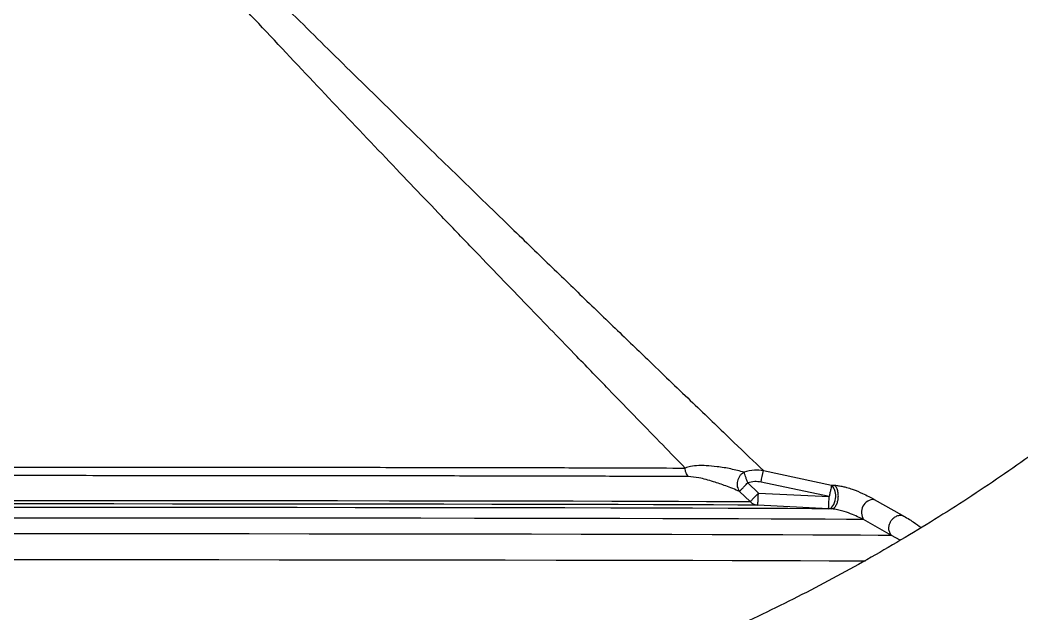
# Model space of a CAD drawing. Header units: millimetres. Extents: x 2223 to 4172, y 741 to 2119.
# Drawn here: x 3107.4 to 3190.1, y 1030.8 to 1079.8 of the extents above; entities that cross this region are included whole.
import ezdxf

# ---------------------------------------------------------------- set-up
doc = ezdxf.new("R2010")
doc.units = ezdxf.units.MM

msp = doc.modelspace()

# ---------------------------------------------------------------- linework, layer by layer
at = {"color": 7, "linetype": 'Continuous', "lineweight": 25}
for p, q in [((3168.727, 1042.628), (3174.348, 1041.437)), ((3167.422, 1041.62), (3168.309, 1040.775)), ((3174.151, 1040.482), (3168.521, 1041.676)), ((3174.348, 1041.437), (3174.58, 1041.423)), ((3167.634, 1040.07), (3166.749, 1040.915)), ((3168.309, 1040.775), (3174.151, 1040.482)), ((3177.871, 1040.259), (3180.184, 1038.953)), ((3174.1, 1039.486), (3168.259, 1039.779)), ((3174.332, 1039.472), (3174.1, 1039.486)), ((3179.299, 1037.276), (3176.993, 1038.593)), ((3180.005, 1036.885), (3179.299, 1037.276))]:
    msp.add_line(p, q, dxfattribs=at)
at = {"color": 7, "linetype": 'Continuous', "lineweight": 25, "flags": 128}
for points in [[(3174.1, 1039.486), (3174.194, 1039.499), (3174.285, 1039.543), (3174.373, 1039.617), (3174.454, 1039.719), (3174.525, 1039.845), (3174.584, 1039.991), (3174.629, 1040.152), (3174.659, 1040.325)], [(3174.332, 1039.472), (3172.704, 1039.483), (3170.732, 1039.493), (3168.426, 1039.503), (3165.798, 1039.513), (3162.86, 1039.522), (3159.627, 1039.531), (3156.115, 1039.539), (3152.341, 1039.547), (3148.325, 1039.554), (3144.086, 1039.56), (3139.645, 1039.566), (3135.025, 1039.571), (3130.247, 1039.575), (3125.337, 1039.579), (3120.317, 1039.582), (3115.214, 1039.584), (3110.053, 1039.586), (3104.858, 1039.586)], [(3105.264, 1040.171), (3110.155, 1040.17), (3115.01, 1040.168), (3119.803, 1040.166), (3124.51, 1040.163), (3129.106, 1040.16), (3133.565, 1040.155), (3137.864, 1040.15), (3141.982, 1040.145), (3145.895, 1040.138), (3149.583, 1040.131), (3153.026, 1040.124), (3156.207, 1040.116), (3159.108, 1040.108), (3161.715, 1040.099), (3164.012, 1040.089), (3165.989, 1040.08), (3167.634, 1040.07)], [(3168.259, 1039.779), (3166.597, 1039.789), (3164.601, 1039.799), (3162.281, 1039.808), (3159.65, 1039.817), (3156.72, 1039.825), (3153.508, 1039.833), (3150.031, 1039.841), (3146.308, 1039.848), (3142.356, 1039.854), (3138.199, 1039.86), (3133.858, 1039.865), (3129.355, 1039.869), (3124.715, 1039.873), (3119.963, 1039.876), (3115.122, 1039.878), (3110.22, 1039.88), (3105.282, 1039.88)], [(3176.993, 1038.593), (3175.578, 1038.603), (3173.829, 1038.614), (3171.754, 1038.624), (3169.363, 1038.634), (3166.666, 1038.643), (3163.677, 1038.652), (3160.409, 1038.661), (3156.878, 1038.669), (3153.098, 1038.676), (3149.089, 1038.683), (3144.869, 1038.689), (3140.456, 1038.695), (3135.873, 1038.7), (3131.139, 1038.705), (3126.276, 1038.708), (3121.308, 1038.711), (3116.257, 1038.713), (3111.147, 1038.715), (3106.001, 1038.716)], [(3179.299, 1037.276), (3178.184, 1037.287), (3176.723, 1037.298), (3174.921, 1037.309), (3172.787, 1037.319), (3170.331, 1037.329), (3167.565, 1037.338), (3164.501, 1037.347), (3161.154, 1037.356), (3157.539, 1037.364), (3153.673, 1037.372), (3149.574, 1037.379), (3145.26, 1037.385), (3140.753, 1037.391), (3136.072, 1037.396), (3131.24, 1037.401), (3126.278, 1037.404), (3121.211, 1037.407), (3116.061, 1037.409), (3110.852, 1037.411), (3105.609, 1037.412)], [(3103.09, 1035.292), (3108.316, 1035.292), (3113.52, 1035.291), (3118.679, 1035.289), (3123.769, 1035.286), (3128.768, 1035.283), (3133.653, 1035.279), (3138.402, 1035.274), (3142.994, 1035.269), (3147.408, 1035.263), (3151.625, 1035.257), (3155.625, 1035.249), (3159.39, 1035.242), (3162.904, 1035.233), (3166.151, 1035.225), (3169.115, 1035.215), (3171.785, 1035.206), (3174.147, 1035.196), (3176.192, 1035.185), (3177.14, 1035.18)]]:
    msp.add_lwpolyline(points, dxfattribs=at)
at = {"color": 7, "linetype": 'Continuous', "lineweight": 25}
for centre, radius, start, end in [((2298.225, 1230.482), 890.541, 347.759661, 347.822332), ((3173.495, 1040.598), 1.197, 346.77793, 44.49537), ((3177.882, 1039.189), 1.071, 90.60321, 213.8212), ((3168.313, 1040.711), 0.933, 223.34923, 266.65686)]:
    msp.add_arc(centre, radius, start, end, dxfattribs=at)
for points, knots in [([(3102.989, 995.903), (3105.549, 995.928), (3109.129, 995.962), (3114.399, 996.241), (3118.863, 996.577), (3124.179, 997.142), (3129.748, 997.916), (3135.562, 998.926), (3141.533, 1000.182), (3147.609, 1001.692), (3153.747, 1003.463), (3159.912, 1005.497), (3166.076, 1007.797), (3172.212, 1010.362), (3178.301, 1013.192), (3184.32, 1016.286), (3190.253, 1019.641), (3196.082, 1023.253), (3201.792, 1027.118), (3207.367, 1031.232), (3212.795, 1035.59), (3218.06, 1040.184), (3223.152, 1045.008), (3228.056, 1050.056), (3232.763, 1055.319), (3237.261, 1060.789), (3241.539, 1066.457), (3245.588, 1072.314), (3249.398, 1078.351), (3252.959, 1084.557), (3256.265, 1090.922), (3259.305, 1097.434), (3262.075, 1104.083), (3264.565, 1110.858), (3266.77, 1117.745), (3268.685, 1124.734), (3270.304, 1131.812), (3271.621, 1138.966), (3272.634, 1146.183), (3273.339, 1153.45), (3273.732, 1160.754), (3273.81, 1168.082), (3273.573, 1175.42), (3273.019, 1182.754), (3272.147, 1190.072), (3270.957, 1197.359), (3269.449, 1204.602), (3267.624, 1211.786), (3265.483, 1218.899), (3263.029, 1225.927), (3260.265, 1232.855), (3257.192, 1239.672), (3253.815, 1246.362), (3250.137, 1252.914), (3246.163, 1259.314), (3241.898, 1265.55), (3237.347, 1271.608), (3232.515, 1277.476), (3227.408, 1283.142), (3222.032, 1288.595), (3216.585, 1293.642), (3211.112, 1298.295), (3205.653, 1302.564), (3200.028, 1306.607), (3194.247, 1310.415), (3188.319, 1313.983), (3182.257, 1317.305), (3176.071, 1320.375), (3169.775, 1323.189), (3163.381, 1325.741), (3156.906, 1328.027), (3150.368, 1330.043), (3143.793, 1331.786), (3137.22, 1333.25), (3130.726, 1334.432), (3124.437, 1335.329), (3118.913, 1335.913), (3114.03, 1336.28), (3109.206, 1336.52), (3103.232, 1336.637), (3097.715, 1336.527), (3092.446, 1336.255), (3087.982, 1335.917), (3082.665, 1335.352), (3077.096, 1334.579), (3071.283, 1333.569), (3065.312, 1332.313), (3059.236, 1330.802), (3053.098, 1329.032), (3046.933, 1326.997), (3040.769, 1324.698), (3034.632, 1322.133), (3028.544, 1319.302), (3022.525, 1316.209), (3016.592, 1312.854), (3010.763, 1309.242), (3005.053, 1305.376), (2999.477, 1301.262), (2994.05, 1296.905), (2988.784, 1292.311), (2983.693, 1287.486), (2978.788, 1282.438), (2974.081, 1277.176), (2969.584, 1271.706), (2965.305, 1266.037), (2961.257, 1260.18), (2957.447, 1254.143), (2953.885, 1247.938), (2950.58, 1241.573), (2947.538, 1235.061), (2944.776, 1228.409), (2942.439, 1222.127), (2941.16, 1218.022), (2940.597, 1216.214)], [0, 0, 0, 0, 0.0102074, 0.014274, 0.021037, 0.0280561, 0.0355867, 0.0434511, 0.0515783, 0.0599113, 0.0684099, 0.0770439, 0.085791, 0.0946336, 0.1035582, 0.112554, 0.1216124, 0.1307262, 0.1398897, 0.1490979, 0.1583469, 0.1676331, 0.1769537, 0.1863062, 0.1956884, 0.2050985, 0.2145348, 0.2239961, 0.233481, 0.2429885, 0.2525178, 0.262068, 0.2716385, 0.2812287, 0.2908382, 0.3004664, 0.3101132, 0.3197782, 0.3294613, 0.3391624, 0.3488814, 0.3586183, 0.3683733, 0.3781464, 0.387938, 0.3977483, 0.4075776, 0.4174265, 0.4272956, 0.4371854, 0.4470968, 0.4570307, 0.4669882, 0.4769704, 0.486979, 0.4970156, 0.5070822, 0.5171812, 0.5273154, 0.5374882, 0.5477037, 0.5569145, 0.5661226, 0.5753266, 0.5845258, 0.5937191, 0.6029052, 0.6120821, 0.6212471, 0.6303962, 0.6395236, 0.6486197, 0.6576679, 0.6666375, 0.6754633, 0.6839789, 0.6919633, 0.6976055, 0.7035012, 0.7112199, 0.7214273, 0.7254939, 0.7322569, 0.739276, 0.7468066, 0.754671, 0.7627982, 0.7711312, 0.7796298, 0.7882638, 0.7970109, 0.8058535, 0.8147781, 0.8237739, 0.8328323, 0.8419461, 0.8511096, 0.8603178, 0.8695668, 0.878853, 0.8881736, 0.8975261, 0.9069083, 0.9163184, 0.9257547, 0.935216, 0.9447009, 0.9542084, 0.9637377, 0.9732879, 0.9828584, 0.9924486, 1, 1, 1, 1]), ([(3247.719, 1124.175), (3247.418, 1123.113), (3246.482, 1119.808), (3244.575, 1114.357), (3242.017, 1107.829), (3239.132, 1101.418), (3235.947, 1095.13), (3232.458, 1088.981), (3228.674, 1082.985), (3224.597, 1077.156), (3220.234, 1071.507), (3215.59, 1066.052), (3210.671, 1060.802), (3205.662, 1055.946), (3200.607, 1051.474), (3195.549, 1047.376), (3190.321, 1043.502), (3184.933, 1039.86), (3179.397, 1036.457), (3173.725, 1033.299), (3167.928, 1030.392), (3162.02, 1027.741), (3156.017, 1025.352), (3149.934, 1023.23), (3143.794, 1021.377), (3137.627, 1019.799), (3131.483, 1018.5), (3125.474, 1017.488), (3119.907, 1016.777), (3115.062, 1016.332), (3110.592, 1016.054), (3106.687, 1015.916), (3104.088, 1015.907), (3103.04, 1015.903)], [0, 0, 0, 0, 0.017078, 0.053144, 0.089298, 0.125545, 0.161888, 0.198335, 0.23489, 0.271563, 0.308361, 0.345297, 0.382382, 0.419634, 0.453214, 0.486783, 0.520336, 0.55387, 0.58738, 0.62086, 0.654303, 0.687696, 0.721023, 0.754256, 0.787351, 0.820228, 0.85273, 0.884498, 0.914491, 0.939551, 0.959781, 0.98378, 1, 1, 1, 1]), ([(3118.537, 1091.634), (3120.044, 1090.108), (3123.439, 1086.67), (3128.406, 1081.726), (3133.518, 1076.68), (3138.309, 1071.983), (3143.022, 1067.389), (3147.196, 1063.339), (3150.836, 1059.817), (3154.036, 1056.73), (3157.031, 1053.845), (3160.201, 1050.798), (3163.355, 1047.772), (3166.4, 1044.855), (3167.953, 1043.368), (3168.727, 1042.628)], [0, 0, 0, 0, 0.075726, 0.170556, 0.250529, 0.336542, 0.419095, 0.500933, 0.565307, 0.626211, 0.690228, 0.751264, 0.835125, 0.917868, 1, 1, 1, 1]), ([(3162.264, 1042.841), (3161.658, 1043.463), (3160.425, 1044.728), (3158.3, 1046.913), (3155.938, 1049.342), (3153.596, 1051.754), (3151.348, 1054.075), (3149.243, 1056.253), (3147.008, 1058.568), (3144.645, 1061.021), (3141.51, 1064.283), (3137.486, 1068.488), (3132.542, 1073.683), (3127.417, 1079.114), (3122.239, 1084.652), (3118.785, 1088.418), (3117.059, 1090.301)], [0, 0, 0, 0, 0.058762, 0.119589, 0.182605, 0.247918, 0.295066, 0.343666, 0.393747, 0.445333, 0.498448, 0.594405, 0.695866, 0.797974, 0.898991, 1, 1, 1, 1]), ([(3167.123, 1042.498), (3166.764, 1042.593), (3166.026, 1042.789), (3164.961, 1042.953), (3164.081, 1043.046), (3163.334, 1043.046), (3162.744, 1042.994), (3162.403, 1042.885), (3162.264, 1042.841)], [0, 0, 0, 0, 0.211483, 0.435358, 0.617749, 0.741818, 0.895297, 1, 1, 1, 1]), ([(3168.727, 1042.628), (3168.475, 1042.659), (3167.933, 1042.728), (3167.406, 1042.578), (3167.123, 1042.498)], [0, 0, 0, 0, 0.464684, 1, 1, 1, 1]), ([(3162.53, 1042.134), (3161.165, 1042.14), (3158.435, 1042.151), (3153.027, 1042.167), (3146.78, 1042.18), (3139.708, 1042.192), (3131.97, 1042.201), (3123.702, 1042.208), (3115.058, 1042.213), (3106.199, 1042.215), (3097.288, 1042.215), (3088.491, 1042.211), (3079.97, 1042.206), (3071.885, 1042.198), (3064.379, 1042.188), (3057.616, 1042.175), (3051.626, 1042.161), (3048.46, 1042.15), (3046.876, 1042.145)], [0, 0, 0, 0, 0.0625, 0.125, 0.1875, 0.25, 0.3125, 0.375, 0.4375, 0.5, 0.5625, 0.625, 0.6875, 0.75, 0.8125, 0.875, 0.9375, 1, 1, 1, 1]), ([(3166.749, 1040.915), (3166.373, 1041.069), (3165.662, 1041.361), (3164.536, 1041.741), (3163.466, 1042.048), (3162.814, 1042.108), (3162.53, 1042.134)], [0, 0, 0, 0, 0.264862, 0.502211, 0.782541, 1, 1, 1, 1]), ([(3167.422, 1041.62), (3167.389, 1041.716), (3167.326, 1041.9), (3167.24, 1042.155), (3167.167, 1042.368), (3167.138, 1042.455), (3167.123, 1042.498)], [0, 0, 0, 0, 0.255681, 0.494023, 0.75113, 1, 1, 1, 1]), ([(3166.749, 1040.915), (3166.772, 1040.939), (3166.82, 1040.989), (3166.979, 1041.155), (3167.185, 1041.371), (3167.34, 1041.535), (3167.422, 1041.62)], [0, 0, 0, 0, 0.243398, 0.499901, 0.738139, 1, 1, 1, 1]), ([(3168.521, 1041.676), (3168.347, 1041.703), (3167.978, 1041.761), (3167.615, 1041.669), (3167.422, 1041.62)], [0, 0, 0, 0, 0.469803, 1, 1, 1, 1]), ([(3174.348, 1041.437), (3174.341, 1041.402), (3174.326, 1041.332), (3174.279, 1041.1), (3174.218, 1040.806), (3174.172, 1040.587), (3174.151, 1040.482)], [0, 0, 0, 0, 0.2428701, 0.5000028, 0.7602532, 1, 1, 1, 1]), ([(3174.332, 1039.472), (3174.398, 1039.484), (3174.529, 1039.508), (3174.705, 1039.712), (3174.829, 1039.992), (3174.897, 1040.308), (3174.911, 1040.641), (3174.865, 1040.976), (3174.753, 1041.271), (3174.637, 1041.373), (3174.58, 1041.423)], [0, 0, 0, 0, 0.1314, 0.263981, 0.388888, 0.49996, 0.611082, 0.736027, 0.868618, 1, 1, 1, 1]), ([(3174.58, 1041.423), (3174.689, 1041.414), (3174.912, 1041.394), (3175.267, 1041.326), (3175.654, 1041.227), (3176.246, 1041.038), (3177.067, 1040.694), (3177.572, 1040.421), (3177.871, 1040.259)], [0, 0, 0, 0, 0.0810684, 0.1660621, 0.2366046, 0.3536395, 0.6181314, 1, 1, 1, 1]), ([(3168.309, 1040.775), (3168.233, 1040.696), (3168.077, 1040.532), (3167.868, 1040.314), (3167.706, 1040.144), (3167.658, 1040.094), (3167.634, 1040.07)], [0, 0, 0, 0, 0.242676, 0.5, 0.757324, 1, 1, 1, 1]), ([(3168.259, 1039.779), (3168.26, 1039.794), (3168.261, 1039.816), (3168.267, 1039.942), (3168.275, 1040.11), (3168.289, 1040.389), (3168.302, 1040.648), (3168.309, 1040.775)], [0, 0, 0, 0, 0.239943, 0.368925, 0.500594, 0.753484, 1, 1, 1, 1]), ([(3174.1, 1039.486), (3174.101, 1039.501), (3174.102, 1039.523), (3174.109, 1039.648), (3174.115, 1039.779), (3174.123, 1039.939), (3174.135, 1040.17), (3174.144, 1040.358), (3174.151, 1040.482)], [0, 0, 0, 0, 0.2396582, 0.3684909, 0.5000023, 0.6379375, 0.7603418, 1, 1, 1, 1]), ([(3176.993, 1038.593), (3176.668, 1038.749), (3176.189, 1038.978), (3175.395, 1039.26), (3174.952, 1039.376), (3174.726, 1039.424), (3174.512, 1039.458), (3174.392, 1039.468), (3174.332, 1039.472)], [0, 0, 0, 0, 0.523638, 0.772851, 0.838297, 0.895125, 0.94736, 1, 1, 1, 1]), ([(3179.299, 1037.276), (3179.241, 1037.357), (3179.123, 1037.518), (3179.059, 1037.824), (3179.084, 1038.126), (3179.188, 1038.401), (3179.357, 1038.642), (3179.592, 1038.835), (3179.882, 1038.959), (3180.083, 1038.955), (3180.184, 1038.953)], [0, 0, 0, 0, 0.130906, 0.261993, 0.386645, 0.5, 0.613355, 0.738007, 0.869094, 1, 1, 1, 1]), ([(3180.184, 1038.953), (3180.504, 1038.76), (3181.182, 1038.351), (3181.539, 1038.085), (3181.728, 1037.944)], [0, 0, 0, 0, 0.473046, 1, 1, 1, 1])]:
    msp.add_open_spline(points, degree=3, knots=knots, dxfattribs=at)
for points in [[(3047.13, 1042.852), (3048.706, 1042.857), (3051.858, 1042.868), (3057.821, 1042.882), (3064.554, 1042.894), (3072.027, 1042.904), (3080.075, 1042.912), (3088.558, 1042.918), (3097.316, 1042.921), (3106.186, 1042.922), (3115.006, 1042.919), (3123.611, 1042.915), (3131.842, 1042.908), (3139.545, 1042.898), (3146.585, 1042.887), (3152.805, 1042.873), (3158.188, 1042.858), (3160.906, 1042.847), (3162.264, 1042.841)], [(3162.53, 1042.134), (3162.49, 1042.183), (3162.411, 1042.281), (3162.329, 1042.457), (3162.274, 1042.645), (3162.268, 1042.776), (3162.264, 1042.841)], [(3167.123, 1042.498), (3167.059, 1042.458), (3166.931, 1042.378), (3166.773, 1042.202), (3166.647, 1041.997), (3166.601, 1041.844), (3166.578, 1041.768)], [(3166.578, 1041.768), (3166.565, 1041.69), (3166.537, 1041.534), (3166.56, 1041.303), (3166.626, 1041.089), (3166.708, 1040.973), (3166.749, 1040.915)]]:
    msp.add_open_spline(points, degree=3, dxfattribs=at)

doc.saveas('drawing.dxf')
